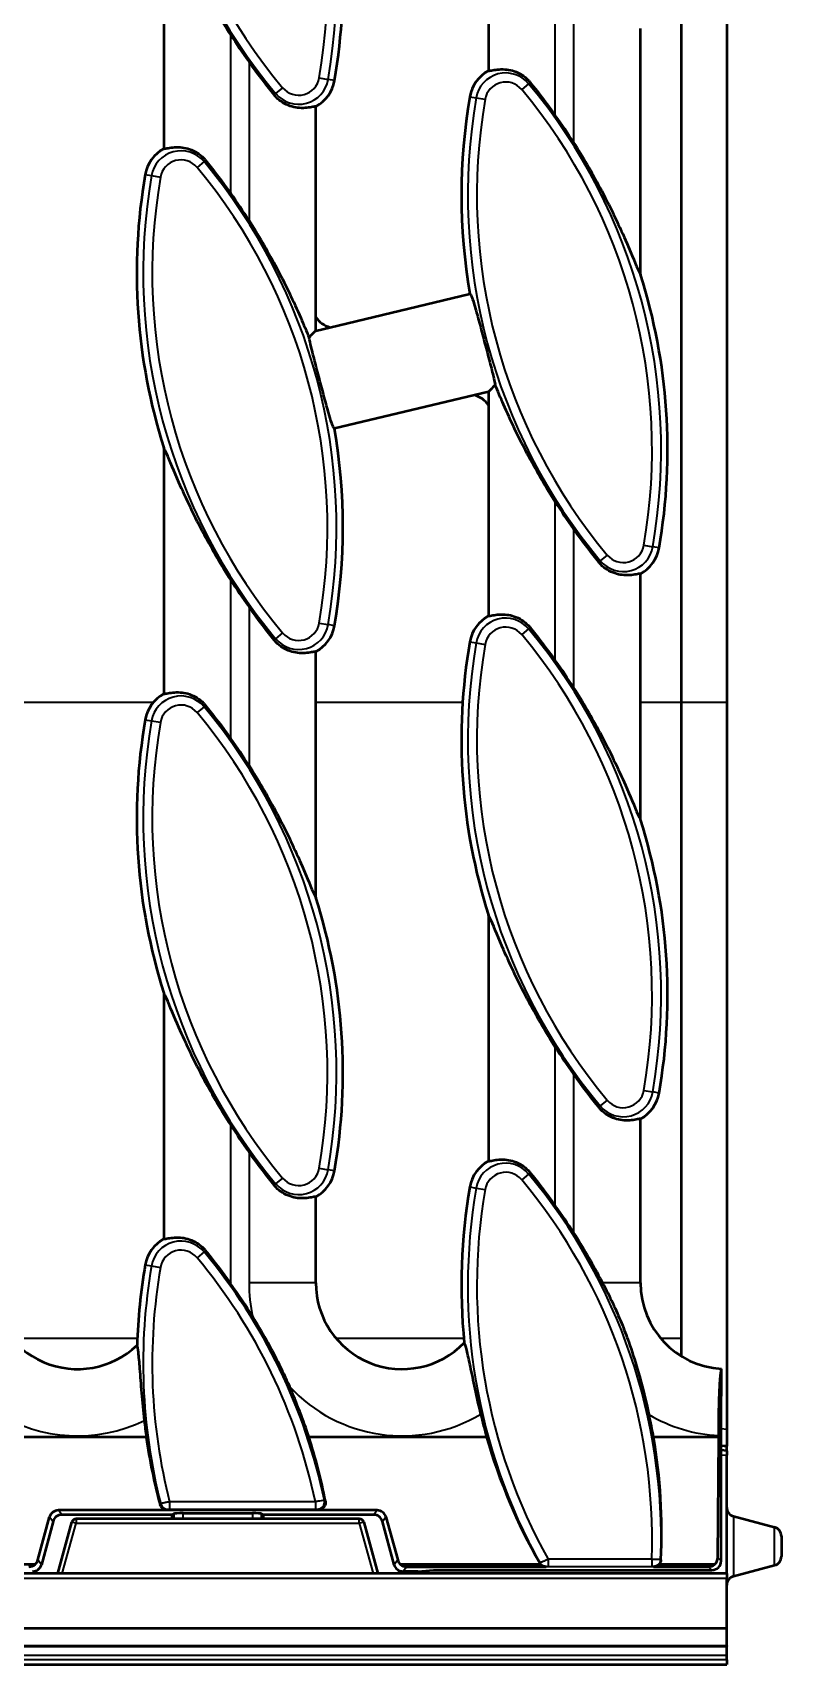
# Model space of a CAD drawing. Header units: millimetres. Extents: x 0 to 4362, y -130 to 2100.
# Drawn here: x 2736.2 to 2818.5, y 656.6 to 836.2 of the extents above; entities that cross this region are included whole.
import ezdxf

# ---------------------------------------------------------------- set-up
doc = ezdxf.new("R2010")
doc.units = ezdxf.units.MM
doc.header["$LTSCALE"] = 5
doc.layers.add('Sichtbar (ISO)', color=7, linetype='Continuous', lineweight=50)
doc.layers.add('Sichtbar schmal (ISO)', color=7, linetype='Continuous', lineweight=35)

msp = doc.modelspace()

# ---------------------------------------------------------------- linework, layer by layer
at = {"layer": 'Sichtbar (ISO)'}
for p, q in [((2807.521, 762.473), (2807.521, 914.757)), ((2812.521, 914.757), (2812.521, 762.473)), ((2786.307, 859.072), (2786.307, 832.005)), ((2750.593, 846.629), (2750.593, 823.433)), ((2803.021, 809.587), (2803.021, 836.654)), ((2767.307, 804.887), (2767.307, 828.083)), ((2768.845, 803.766), (2784.256, 807.464)), ((2767.307, 803.396), (2767.307, 804.887)), ((2767.307, 803.396), (2768.845, 803.766)), ((2784.769, 796.322), (2769.358, 792.623)), ((2786.307, 796.691), (2784.769, 796.322)), ((2786.307, 796.691), (2786.307, 795.2)), ((2786.307, 795.2), (2786.307, 772.005)), ((2750.593, 790.501), (2750.593, 763.433)), ((2803.021, 749.587), (2803.021, 776.654)), ((2767.307, 741.015), (2767.307, 768.083)), ((2807.521, 692.483), (2807.521, 762.473)), ((2812.521, 762.473), (2812.521, 682.476)), ((2786.307, 739.072), (2786.307, 712.005)), ((2750.593, 730.501), (2750.593, 703.433)), ((2803.021, 698.615), (2803.021, 716.654)), ((2767.307, 698.615), (2767.307, 708.083)), ((2807.521, 690.537), (2807.521, 692.483)), ((2811.941, 686.615), (2811.941, 689.133)), ((2811.888, 685.615), (2811.941, 686.615)), ((2811.888, 667.997), (2811.888, 685.615)), ((2812.521, 682.476), (2812.521, 680.644)), ((2748.66, 681.615), (2727.282, 681.615)), ((2786.101, 681.615), (2766.56, 681.615)), ((2811.626, 681.615), (2804.464, 681.615)), ((2811.527, 668.358), (2811.626, 681.615)), ((2811.626, 681.615), (2811.626, 681.79)), ((2811.888, 680.696), (2812.521, 680.644)), ((2812.521, 680.615), (2811.888, 680.671)), ((2812.521, 680.134), (2811.888, 680.189)), ((2812.521, 680.644), (2812.521, 680.615)), ((2812.521, 680.134), (2812.521, 680.615)), ((2812.521, 680.134), (2812.521, 679.632)), ((2812.521, 666.615), (2812.521, 679.632)), ((2774.046, 673.571), (2738.997, 673.571)), ((2767.57, 673.615), (2750.952, 673.615)), ((2736.722, 668.102), (2738.028, 672.836)), ((2738.4, 672.351), (2737.122, 667.581)), ((2738.913, 666.615), (2740.466, 672.248)), ((2751.521, 673.091), (2739.364, 673.091)), ((2772.094, 672.615), (2740.948, 672.615)), ((2751.521, 673.091), (2751.704, 673.2)), ((2751.521, 672.615), (2751.521, 673.091)), ((2752.7, 673.248), (2760.343, 673.248)), ((2761.339, 673.2), (2761.521, 673.091)), ((2773.678, 673.091), (2761.521, 673.091)), ((2761.521, 673.091), (2761.521, 672.615)), ((2772.576, 672.248), (2774.13, 666.615)), ((2775.921, 667.581), (2774.643, 672.351)), ((2775.015, 672.836), (2776.32, 668.102)), ((2813.263, 672.917), (2817.78, 671.706)), ((2818.521, 670.74), (2818.521, 668.49)), ((2736.416, 667.615), (2731.828, 667.615)), ((2739.258, 666.615), (2734.371, 666.615)), ((2773.624, 666.615), (2739.419, 666.615)), ((2812.521, 666.615), (2773.784, 666.615)), ((2792.06, 667.615), (2776.627, 667.615)), ((2778.521, 666.841), (2776.885, 666.841)), ((2777.288, 667.365), (2792.641, 667.365)), ((2778.521, 666.841), (2780.253, 666.998)), ((2780.253, 666.998), (2810.89, 666.998)), ((2804.469, 667.365), (2810.523, 667.365)), ((2811.184, 667.615), (2805.051, 667.615)), ((2812.521, 666.615), (2812.521, 666.115)), ((2813.263, 666.314), (2817.78, 667.524)), ((2812.521, 660.615), (2812.521, 666.115)), ((2312.521, 660.615), (2812.521, 660.615)), ((2812.521, 658.641), (2812.521, 660.615)), ((2312.521, 658.615), (2812.521, 658.615)), ((2812.521, 658.641), (2812.521, 658.615)), ((2812.521, 657.615), (2812.521, 658.615)), ((2812.521, 657.115), (2812.521, 657.615)), ((2312.521, 656.615), (2812.521, 656.615)), ((2812.521, 657.115), (2812.521, 656.615))]:
    msp.add_line(p, q, dxfattribs=at)
for centre, radius, start, end in [((2706.724, 841.764), 63.568, 350.18516, 17.6286), ((2811.176, 869.752), 63.043, 212.39092, 215.6676), ((2788.194, 828.478), 4, 118.14254, 170.18516), ((2765.42, 831.61), 4, 298.14254, 350.18516), ((2846.89, 818.323), 63.568, 170.18516, 189.83578), ((2742.438, 790.336), 63.043, 32.39092, 35.6676), ((2752.479, 819.906), 4, 118.14254, 170.18516), ((2811.176, 809.752), 63.568, 170.18516, 197.6286), ((2706.724, 781.764), 63.043, 32.39092, 35.6676), ((2742.438, 790.336), 63.568, 350.18516, 17.6286), ((2706.724, 781.764), 63.568, 350.18516, 9.83578), ((2846.89, 818.323), 63.043, 212.39092, 215.6676), ((2801.135, 780.181), 4, 298.14254, 350.18516), ((2811.176, 809.752), 63.043, 212.39092, 215.6676), ((2765.42, 771.61), 4, 298.14254, 350.18516), ((2788.194, 768.478), 4, 118.14254, 170.18516), ((2846.89, 758.323), 63.568, 170.18516, 197.6286), ((2742.438, 730.336), 63.043, 32.39092, 35.6676), ((2752.479, 759.906), 4, 118.14254, 170.18516), ((2811.176, 749.752), 63.568, 170.18516, 197.6286), ((2706.724, 721.764), 63.043, 32.39092, 35.6676), ((2742.438, 730.336), 63.568, 350.18516, 17.6286), ((2706.724, 721.764), 63.568, 350.18516, 17.6286), ((2846.89, 758.323), 63.043, 212.39092, 215.6676), ((2801.135, 720.181), 4, 298.14254, 350.18516), ((2811.176, 749.752), 63.043, 212.39092, 215.6676), ((2788.194, 708.478), 4, 118.14254, 170.18516), ((2765.42, 711.61), 4, 298.14254, 350.18516), ((2846.89, 698.323), 63.568, 170.18516, 185.69885), ((2742.438, 670.336), 63.043, 32.39092, 35.6676), ((2752.479, 699.906), 4, 118.14254, 170.18516), ((2811.176, 689.752), 63.568, 170.18516, 178.21677), ((2741.093, 698.615), 9.5, 180, 313.55183), ((2706.724, 661.764), 63.043, 31.66369, 35.66799), ((2776.807, 698.615), 9.5, 180, 315.95893), ((2812.521, 698.615), 9.5, 180, 266.49531), ((2706.724, 661.764), 63.043, 18.35353, 23.80887), ((2811.176, 689.752), 63.043, 185.73078, 187.41562), ((2846.89, 698.323), 63.043, 192.98501, 195.36855), ((2742.438, 670.336), 63.043, 10.30676, 12.61502), ((2813.521, 673.882), 1, 180, 255), ((2740.948, 672.115), 0.5, 90, 164.57723), ((2772.094, 672.115), 0.5, 15.42277, 90), ((2817.521, 670.74), 1, 0, 75), ((2817.521, 668.49), 1, 285, 0), ((2813.521, 665.348), 1, 105, 180)]:
    msp.add_arc(centre, radius, start, end, dxfattribs=at)
for centre, major_axis, ratio, start_param, end_param in [((2769.759, 806.633), (-1.864, -2.364), 0.9964365, 5.9978889, 6.643578), ((2783.855, 793.454), (1.864, 2.364), 0.9964365, 5.9978889, 6.643578), ((2811.176, 690.541), (0, -63.155), 0.9999219, 4.8542001, 4.9739857), ((2706.724, 662.549), (0, 62.805), 0.9999219, 4.9048527, 5.0208322), ((2846.89, 699.114), (0, -63.262), 0.9999219, 4.9926527, 5.2306816), ((2742.438, 671.122), (0, 62.912), 0.9999219, 4.6648274, 4.8799651), ((2738.993, 672.577), (-0.972, -0.239), 0.9922466, 4.469994, 5.7768886), ((2774.05, 672.577), (-0.972, 0.239), 0.9922466, 3.6478893, 4.9547839), ((2739.367, 672.09), (-0.61, 0.795), 0.9978252, 5.629738, 6.9366326), ((2752.7, 673.196), (1, 0), 0.0524078, 1.5707963, 3.0543262), ((2760.343, 673.196), (1, 0), 0.0524078, 0.0872665, 1.5707963), ((2773.676, 672.09), (0.61, 0.795), 0.9978252, 5.629738, 6.9366326), ((2735.757, 668.361), (-0.972, -0.239), 0.9922466, 2.0506175, 2.635296), ((2777.285, 668.361), (-0.972, 0.239), 0.9922466, 0.5062967, 1.0909752), ((2810.526, 668.361), (-0.963, -0.277), 0.9912206, 2.0101228, 2.855964), ((2735.753, 668.366), (0.61, -0.795), 0.9978252, 5.629738, 6.3519541), ((2736.155, 667.842), (0.61, -0.795), 0.9978252, 5.629738, 6.9366326), ((2776.888, 667.842), (-0.61, -0.795), 0.9978252, 5.629738, 6.9366326), ((2777.29, 668.366), (-0.61, -0.795), 0.9978252, 6.2144165, 6.9366326), ((2810.52, 668.366), (0.709, -0.709), 0.9972647, 5.4991567, 6.2213728), ((2810.887, 668), (0.709, -0.709), 0.9972647, 5.4991567, 7.0672139)]:
    msp.add_ellipse(centre, major_axis=major_axis, ratio=ratio, start_param=start_param, end_param=end_param, dxfattribs=at)
for points, knots in [([(2757.941, 835.98), (2756.952, 837.54), (2755.962, 839.227), (2753.982, 842.923), (2753.027, 844.936), (2751.936, 847.421), (2751.604, 848.206), (2751.314, 848.893)], [5.0571531, 5.0571531, 5.0571531, 5.0571531, 5.5983494, 5.5983494, 6.239433, 6.239433, 6.4973987, 6.4973987, 6.4973987, 6.4973987]), ([(2762.716, 829.355), (2761.95, 830.316), (2761.183, 831.316), (2760.31, 832.505), (2760.135, 832.747), (2759.959, 832.992)], [1.09829535, 1.09829535, 1.09829535, 1.09829535, 1.45268918, 1.45268918, 1.54121651, 1.54121651, 1.54121651, 1.54121651]), ([(2786.307, 832.005), (2786.412, 832.01), (2786.573, 832.043), (2787.162, 832.147), (2787.708, 832.223), (2788.574, 832.113), (2788.854, 832.056), (2789.427, 831.861), (2789.721, 831.722), (2790.212, 831.408), (2790.453, 831.217), (2790.75, 830.91), (2790.826, 830.822), (2790.898, 830.732)], [2.82851537, 2.82851537, 2.82851537, 2.82851537, 2.9796104, 2.9796104, 3.24690309, 3.24690309, 3.34987153, 3.34987153, 3.45283997, 3.45283997, 3.54324006, 3.54324006, 3.57659228, 3.57659228, 3.57659228, 3.57659228]), ([(2790.898, 830.732), (2791.664, 829.772), (2792.431, 828.772), (2793.304, 827.582), (2793.479, 827.34), (2793.656, 827.095)], [1.09829535, 1.09829535, 1.09829535, 1.09829535, 1.45268918, 1.45268918, 1.54121651, 1.54121651, 1.54121651, 1.54121651]), ([(2767.307, 828.083), (2767.202, 828.078), (2767.041, 828.045), (2766.452, 827.941), (2765.906, 827.865), (2765.04, 827.974), (2764.76, 828.031), (2764.187, 828.227), (2763.894, 828.366), (2763.402, 828.679), (2763.161, 828.87), (2762.865, 829.178), (2762.788, 829.265), (2762.716, 829.355)], [2.82851537, 2.82851537, 2.82851537, 2.82851537, 2.9796104, 2.9796104, 3.24690309, 3.24690309, 3.34987153, 3.34987153, 3.45283997, 3.45283997, 3.54324006, 3.54324006, 3.57659228, 3.57659228, 3.57659228, 3.57659228]), ([(2750.593, 823.433), (2750.697, 823.438), (2750.858, 823.471), (2751.448, 823.575), (2751.994, 823.651), (2752.86, 823.542), (2753.139, 823.485), (2753.713, 823.289), (2754.006, 823.15), (2754.497, 822.837), (2754.739, 822.646), (2755.035, 822.338), (2755.112, 822.251), (2755.184, 822.161)], [2.82851537, 2.82851537, 2.82851537, 2.82851537, 2.9796104, 2.9796104, 3.24690309, 3.24690309, 3.34987153, 3.34987153, 3.45283997, 3.45283997, 3.54324006, 3.54324006, 3.57659228, 3.57659228, 3.57659228, 3.57659228]), ([(2795.673, 824.107), (2796.662, 822.547), (2797.652, 820.86), (2799.632, 817.165), (2800.587, 815.151), (2801.854, 812.265), (2802.385, 810.968), (2802.833, 809.961), (2802.922, 809.768), (2803.004, 809.618), (2803.013, 809.602), (2803.021, 809.587)], [5.0571531, 5.0571531, 5.0571531, 5.0571531, 5.5983494, 5.5983494, 6.239433, 6.239433, 6.6427143, 6.6427143, 6.7428645, 6.7428645, 6.7559465, 6.7559465, 6.7559465, 6.7559465]), ([(2755.184, 822.161), (2755.95, 821.2), (2756.717, 820.2), (2757.589, 819.011), (2757.765, 818.769), (2757.941, 818.523)], [1.09829535, 1.09829535, 1.09829535, 1.09829535, 1.45268918, 1.45268918, 1.54121651, 1.54121651, 1.54121651, 1.54121651]), ([(2759.959, 815.536), (2760.948, 813.976), (2761.938, 812.288), (2763.918, 808.593), (2764.873, 806.58), (2765.964, 804.095), (2766.296, 803.31), (2766.586, 802.623)], [5.0571531, 5.0571531, 5.0571531, 5.0571531, 5.5983494, 5.5983494, 6.239433, 6.239433, 6.4973987, 6.4973987, 6.4973987, 6.4973987]), ([(2784.256, 807.464), (2784.311, 807.426), (2784.382, 807.304), (2784.572, 806.836), (2784.702, 806.431), (2784.975, 805.495), (2785.137, 804.901), (2785.485, 803.597), (2785.671, 802.889), (2786.022, 801.56), (2786.21, 800.85), (2786.551, 799.542), (2786.704, 798.944), (2786.908, 798.081), (2786.983, 797.732), (2787.028, 797.464)], [1.7192522, 1.7192522, 1.7192522, 1.7192522, 1.8793137, 1.8793137, 2.0858771, 2.0858771, 2.2920372, 2.2920372, 2.4981973, 2.4981973, 2.7044361, 2.7044361, 2.910675, 2.910675, 3.0785664, 3.0785664, 3.0785664, 3.0785664]), ([(2766.586, 802.623), (2766.637, 802.686), (2766.686, 802.746), (2766.892, 802.991), (2767.031, 803.146), (2767.207, 803.317), (2767.262, 803.365), (2767.307, 803.396)], [2.43795424, 2.43795424, 2.43795424, 2.43795424, 2.47356168, 2.47356168, 2.59214538, 2.59214538, 2.65998112, 2.65998112, 2.65998112, 2.65998112]), ([(2769.358, 792.623), (2769.303, 792.661), (2769.233, 792.783), (2769.042, 793.252), (2768.913, 793.656), (2768.64, 794.592), (2768.478, 795.187), (2768.13, 796.49), (2767.943, 797.199), (2767.592, 798.528), (2767.405, 799.237), (2767.063, 800.545), (2766.91, 801.143), (2766.706, 802.006), (2766.631, 802.355), (2766.586, 802.623)], [0.0465019, 0.0465019, 0.0465019, 0.0465019, 0.2065634, 0.2065634, 0.4131269, 0.4131269, 0.619287, 0.619287, 0.825447, 0.825447, 1.0316859, 1.0316859, 1.2379247, 1.2379247, 1.4058161, 1.4058161, 1.4058161, 1.4058161]), ([(2787.028, 797.464), (2787.004, 797.434), (2786.98, 797.405), (2786.725, 797.095), (2786.51, 796.857), (2786.345, 796.719), (2786.325, 796.704), (2786.307, 796.691)], [0.7002353, 0.7002353, 0.7002353, 0.7002353, 0.71793965, 0.71793965, 0.89397869, 0.89397869, 0.92025014, 0.92025014, 0.92025014, 0.92025014]), ([(2793.656, 784.551), (2792.666, 786.111), (2791.676, 787.799), (2789.696, 791.494), (2788.741, 793.508), (2787.65, 795.992), (2787.318, 796.777), (2787.028, 797.464)], [5.0571531, 5.0571531, 5.0571531, 5.0571531, 5.5983494, 5.5983494, 6.239433, 6.239433, 6.4973987, 6.4973987, 6.4973987, 6.4973987]), ([(2757.941, 775.98), (2756.952, 777.54), (2755.962, 779.227), (2753.982, 782.923), (2753.027, 784.936), (2751.76, 787.822), (2751.229, 789.12), (2750.781, 790.127), (2750.692, 790.32), (2750.611, 790.469), (2750.602, 790.485), (2750.593, 790.501)], [5.0571531, 5.0571531, 5.0571531, 5.0571531, 5.5983494, 5.5983494, 6.239433, 6.239433, 6.6427143, 6.6427143, 6.7428645, 6.7428645, 6.7559465, 6.7559465, 6.7559465, 6.7559465]), ([(2798.43, 777.927), (2797.664, 778.887), (2796.897, 779.887), (2796.025, 781.076), (2795.849, 781.318), (2795.673, 781.564)], [1.09829535, 1.09829535, 1.09829535, 1.09829535, 1.45268918, 1.45268918, 1.54121651, 1.54121651, 1.54121651, 1.54121651]), ([(2803.021, 776.654), (2802.917, 776.649), (2802.756, 776.616), (2802.166, 776.512), (2801.62, 776.436), (2800.754, 776.545), (2800.475, 776.603), (2799.901, 776.798), (2799.608, 776.937), (2799.117, 777.25), (2798.875, 777.441), (2798.579, 777.749), (2798.502, 777.836), (2798.43, 777.927)], [2.82851537, 2.82851537, 2.82851537, 2.82851537, 2.9796104, 2.9796104, 3.24690309, 3.24690309, 3.34987153, 3.34987153, 3.45283997, 3.45283997, 3.54324006, 3.54324006, 3.57659228, 3.57659228, 3.57659228, 3.57659228]), ([(2762.716, 769.355), (2761.95, 770.316), (2761.183, 771.316), (2760.31, 772.505), (2760.135, 772.747), (2759.959, 772.992)], [1.09829535, 1.09829535, 1.09829535, 1.09829535, 1.45268918, 1.45268918, 1.54121651, 1.54121651, 1.54121651, 1.54121651]), ([(2786.307, 772.005), (2786.412, 772.01), (2786.573, 772.043), (2787.162, 772.147), (2787.708, 772.223), (2788.574, 772.113), (2788.854, 772.056), (2789.427, 771.861), (2789.721, 771.722), (2790.212, 771.408), (2790.453, 771.217), (2790.75, 770.91), (2790.826, 770.822), (2790.898, 770.732)], [2.82851537, 2.82851537, 2.82851537, 2.82851537, 2.9796104, 2.9796104, 3.24690309, 3.24690309, 3.34987153, 3.34987153, 3.45283997, 3.45283997, 3.54324006, 3.54324006, 3.57659228, 3.57659228, 3.57659228, 3.57659228]), ([(2790.898, 770.732), (2791.664, 769.772), (2792.431, 768.772), (2793.304, 767.582), (2793.479, 767.34), (2793.656, 767.095)], [1.09829535, 1.09829535, 1.09829535, 1.09829535, 1.45268918, 1.45268918, 1.54121651, 1.54121651, 1.54121651, 1.54121651]), ([(2767.307, 768.083), (2767.202, 768.078), (2767.041, 768.045), (2766.452, 767.941), (2765.906, 767.865), (2765.04, 767.974), (2764.76, 768.031), (2764.187, 768.227), (2763.894, 768.366), (2763.402, 768.679), (2763.161, 768.87), (2762.865, 769.178), (2762.788, 769.265), (2762.716, 769.355)], [2.82851537, 2.82851537, 2.82851537, 2.82851537, 2.9796104, 2.9796104, 3.24690309, 3.24690309, 3.34987153, 3.34987153, 3.45283997, 3.45283997, 3.54324006, 3.54324006, 3.57659228, 3.57659228, 3.57659228, 3.57659228]), ([(2750.593, 763.433), (2750.697, 763.438), (2750.858, 763.471), (2751.448, 763.575), (2751.994, 763.651), (2752.86, 763.542), (2753.139, 763.485), (2753.713, 763.289), (2754.006, 763.15), (2754.497, 762.837), (2754.739, 762.646), (2755.035, 762.338), (2755.112, 762.251), (2755.184, 762.161)], [2.82851537, 2.82851537, 2.82851537, 2.82851537, 2.9796104, 2.9796104, 3.24690309, 3.24690309, 3.34987153, 3.34987153, 3.45283997, 3.45283997, 3.54324006, 3.54324006, 3.57659228, 3.57659228, 3.57659228, 3.57659228]), ([(2795.673, 764.107), (2796.662, 762.547), (2797.652, 760.86), (2799.632, 757.165), (2800.587, 755.151), (2801.854, 752.265), (2802.385, 750.968), (2802.833, 749.961), (2802.922, 749.768), (2803.004, 749.618), (2803.013, 749.602), (2803.021, 749.587)], [5.0571531, 5.0571531, 5.0571531, 5.0571531, 5.5983494, 5.5983494, 6.239433, 6.239433, 6.6427143, 6.6427143, 6.7428645, 6.7428645, 6.7559465, 6.7559465, 6.7559465, 6.7559465]), ([(2755.184, 762.161), (2755.95, 761.2), (2756.717, 760.2), (2757.589, 759.011), (2757.765, 758.769), (2757.941, 758.523)], [1.09829535, 1.09829535, 1.09829535, 1.09829535, 1.45268918, 1.45268918, 1.54121651, 1.54121651, 1.54121651, 1.54121651]), ([(2759.959, 755.536), (2760.948, 753.976), (2761.938, 752.288), (2763.918, 748.593), (2764.873, 746.58), (2766.14, 743.693), (2766.671, 742.396), (2767.118, 741.389), (2767.208, 741.196), (2767.289, 741.047), (2767.298, 741.031), (2767.307, 741.015)], [5.0571531, 5.0571531, 5.0571531, 5.0571531, 5.5983494, 5.5983494, 6.239433, 6.239433, 6.6427143, 6.6427143, 6.7428645, 6.7428645, 6.7559465, 6.7559465, 6.7559465, 6.7559465]), ([(2793.656, 724.551), (2792.666, 726.111), (2791.676, 727.799), (2789.696, 731.494), (2788.741, 733.508), (2787.474, 736.394), (2786.943, 737.691), (2786.496, 738.698), (2786.406, 738.891), (2786.325, 739.041), (2786.316, 739.057), (2786.307, 739.072)], [5.0571531, 5.0571531, 5.0571531, 5.0571531, 5.5983494, 5.5983494, 6.239433, 6.239433, 6.6427143, 6.6427143, 6.7428645, 6.7428645, 6.7559465, 6.7559465, 6.7559465, 6.7559465]), ([(2757.941, 715.98), (2756.952, 717.54), (2755.962, 719.227), (2753.982, 722.923), (2753.027, 724.936), (2751.76, 727.822), (2751.229, 729.12), (2750.781, 730.127), (2750.692, 730.32), (2750.611, 730.469), (2750.602, 730.485), (2750.593, 730.501)], [5.0571531, 5.0571531, 5.0571531, 5.0571531, 5.5983494, 5.5983494, 6.239433, 6.239433, 6.6427143, 6.6427143, 6.7428645, 6.7428645, 6.7559465, 6.7559465, 6.7559465, 6.7559465]), ([(2798.43, 717.927), (2797.664, 718.887), (2796.897, 719.887), (2796.025, 721.076), (2795.849, 721.318), (2795.673, 721.564)], [1.09829535, 1.09829535, 1.09829535, 1.09829535, 1.45268918, 1.45268918, 1.54121651, 1.54121651, 1.54121651, 1.54121651]), ([(2803.021, 716.654), (2802.917, 716.649), (2802.756, 716.616), (2802.166, 716.512), (2801.62, 716.436), (2800.754, 716.545), (2800.475, 716.603), (2799.901, 716.798), (2799.608, 716.937), (2799.117, 717.25), (2798.875, 717.441), (2798.579, 717.749), (2798.502, 717.836), (2798.43, 717.927)], [2.82851537, 2.82851537, 2.82851537, 2.82851537, 2.9796104, 2.9796104, 3.24690309, 3.24690309, 3.34987153, 3.34987153, 3.45283997, 3.45283997, 3.54324006, 3.54324006, 3.57659228, 3.57659228, 3.57659228, 3.57659228]), ([(2762.716, 709.355), (2761.95, 710.316), (2761.183, 711.316), (2760.31, 712.505), (2760.135, 712.747), (2759.959, 712.992)], [1.09829535, 1.09829535, 1.09829535, 1.09829535, 1.45268918, 1.45268918, 1.54121651, 1.54121651, 1.54121651, 1.54121651]), ([(2786.307, 712.005), (2786.412, 712.01), (2786.573, 712.043), (2787.162, 712.147), (2787.708, 712.223), (2788.574, 712.113), (2788.854, 712.056), (2789.427, 711.861), (2789.721, 711.722), (2790.212, 711.408), (2790.453, 711.217), (2790.75, 710.91), (2790.826, 710.822), (2790.898, 710.732)], [2.82851537, 2.82851537, 2.82851537, 2.82851537, 2.9796104, 2.9796104, 3.24690309, 3.24690309, 3.34987153, 3.34987153, 3.45283997, 3.45283997, 3.54324006, 3.54324006, 3.57659228, 3.57659228, 3.57659228, 3.57659228]), ([(2790.898, 710.732), (2791.664, 709.772), (2792.431, 708.772), (2793.304, 707.582), (2793.479, 707.34), (2793.656, 707.095)], [1.09829535, 1.09829535, 1.09829535, 1.09829535, 1.45268918, 1.45268918, 1.54121651, 1.54121651, 1.54121651, 1.54121651]), ([(2767.307, 708.083), (2767.202, 708.078), (2767.041, 708.045), (2766.452, 707.941), (2765.906, 707.865), (2765.04, 707.974), (2764.76, 708.031), (2764.187, 708.227), (2763.894, 708.366), (2763.402, 708.679), (2763.161, 708.87), (2762.865, 709.178), (2762.788, 709.265), (2762.716, 709.355)], [2.82851537, 2.82851537, 2.82851537, 2.82851537, 2.9796104, 2.9796104, 3.24690309, 3.24690309, 3.34987153, 3.34987153, 3.45283997, 3.45283997, 3.54324006, 3.54324006, 3.57659228, 3.57659228, 3.57659228, 3.57659228]), ([(2795.673, 704.107), (2796.662, 702.547), (2797.652, 700.86), (2798.657, 698.984), (2798.755, 698.799), (2798.852, 698.615)], [5.05715306, 5.05715306, 5.05715306, 5.05715306, 5.59834942, 5.59834942, 5.65736038, 5.65736038, 5.65736038, 5.65736038]), ([(2750.593, 703.433), (2750.697, 703.438), (2750.858, 703.471), (2751.448, 703.575), (2751.994, 703.651), (2752.86, 703.542), (2753.139, 703.485), (2753.713, 703.289), (2754.006, 703.15), (2754.497, 702.837), (2754.739, 702.646), (2755.035, 702.338), (2755.112, 702.251), (2755.184, 702.161)], [2.82851537, 2.82851537, 2.82851537, 2.82851537, 2.9796104, 2.9796104, 3.24690309, 3.24690309, 3.34987153, 3.34987153, 3.45283997, 3.45283997, 3.54324006, 3.54324006, 3.57659228, 3.57659228, 3.57659228, 3.57659228]), ([(2755.184, 702.161), (2755.277, 702.044), (2755.369, 701.928), (2756.258, 700.804), (2757.074, 699.728), (2757.875, 698.615)], [3.88143532, 3.88143532, 3.88143532, 3.88143532, 3.9265985, 3.9265985, 4.32114627, 4.32114627, 4.32114627, 4.32114627]), ([(2798.852, 698.615), (2799.245, 697.868), (2799.618, 697.122), (2800.312, 695.647), (2800.623, 694.943), (2801.218, 693.492), (2801.478, 692.807), (2802.085, 691.09), (2802.403, 690.085), (2803.292, 687.021), (2803.638, 685.539), (2803.96, 684.104)], [-1.1602232, -1.1602232, -1.1602232, -1.1602232, -0.9844559, -0.9844559, -0.8195174, -0.8195174, -0.6621821, -0.6621821, -0.4412502, -0.4412502, 0, 0, 0, 0]), ([(2760.383, 694.858), (2760.882, 694.048), (2761.367, 693.224), (2762.293, 691.56), (2762.707, 690.774), (2763.58, 689.025), (2764.002, 688.122), (2764.402, 687.214)], [-0.84283249, -0.84283249, -0.84283249, -0.84283249, -0.55864885, -0.55864885, -0.29769365, -0.29769365, 0, 0, 0, 0]), ([(2748.448, 683.457), (2748.344, 684.485), (2748.252, 685.506), (2748.09, 687.435), (2748.021, 688.341), (2747.9, 689.842), (2747.846, 690.473), (2747.743, 691.315), (2747.694, 691.59), (2747.638, 691.73)], [-1.0989319, -1.0989319, -1.0989319, -1.0989319, -0.7903241, -0.7903241, -0.4837906, -0.4837906, -0.2109114, -0.2109114, 0, 0, 0, 0]), ([(2785.459, 684.158), (2785.241, 685.101), (2785.033, 686.041), (2784.649, 687.822), (2784.474, 688.661), (2784.164, 690.111), (2784.026, 690.738), (2783.804, 691.595), (2783.715, 691.875), (2783.636, 692.011)], [-1.0821006, -1.0821006, -1.0821006, -1.0821006, -0.7923876, -0.7923876, -0.5039885, -0.5039885, -0.2268958, -0.2268958, 0, 0, 0, 0]), ([(2811.626, 681.79), (2811.626, 682.254), (2811.629, 682.76), (2811.639, 683.751), (2811.647, 684.237), (2811.665, 685.092), (2811.678, 685.542), (2811.707, 686.38), (2811.724, 686.77), (2811.758, 687.423), (2811.779, 687.747), (2811.823, 688.306), (2811.846, 688.541), (2811.891, 688.889), (2811.915, 689.036), (2811.941, 689.133)], [1.11264961, 1.11264961, 1.11264961, 1.11264961, 1.25170032, 1.25170032, 1.39075103, 1.39075103, 1.5295863, 1.5295863, 1.66842157, 1.66842157, 1.80719047, 1.80719047, 1.94595936, 1.94595936, 2.08158526, 2.08158526, 2.08158526, 2.08158526]), ([(2750.952, 673.615), (2750.848, 673.615), (2750.744, 673.635), (2750.55, 673.714), (2750.462, 673.772), (2750.336, 673.894), (2750.292, 673.951), (2750.22, 674.074), (2750.193, 674.139), (2750.174, 674.208)], [0, 0, 0, 0, 0.03136541, 0.03136541, 0.06282742, 0.06282742, 0.08433482, 0.08433482, 0.10582838, 0.10582838, 0.10582838, 0.10582838]), ([(2768.365, 674.562), (2768.384, 674.461), (2768.384, 674.358), (2768.343, 674.156), (2768.302, 674.06), (2768.187, 673.887), (2768.112, 673.812), (2767.958, 673.709), (2767.885, 673.674), (2767.731, 673.627), (2767.65, 673.615), (2767.57, 673.615)], [0, 0, 0, 0, 0.03110565, 0.03110565, 0.06242208, 0.06242208, 0.09397644, 0.09397644, 0.11817038, 0.11817038, 0.14235252, 0.14235252, 0.14235252, 0.14235252]), ([(2805.274, 668.131), (2805.269, 668.027), (2805.244, 667.925), (2805.162, 667.752), (2805.112, 667.679), (2805.051, 667.615)], [0, 0, 0, 0, 0.03145817, 0.03145817, 0.058087723, 0.058087723, 0.058087723, 0.058087723]), ([(2792.641, 667.365), (2792.536, 667.365), (2792.433, 667.386), (2792.253, 667.459), (2792.177, 667.507), (2792.092, 667.582), (2792.076, 667.598), (2792.06, 667.615)], [0, 0, 0, 0, 0.031343996, 0.031343996, 0.058272781, 0.058272781, 0.065221678, 0.065221678, 0.065221678, 0.065221678]), ([(2805.051, 667.615), (2805.04, 667.604), (2805.03, 667.593), (2804.943, 667.512), (2804.855, 667.456), (2804.666, 667.383), (2804.568, 667.365), (2804.469, 667.365)], [0.057754209, 0.057754209, 0.057754209, 0.057754209, 0.062297023, 0.062297023, 0.093447119, 0.093447119, 0.123028694, 0.123028694, 0.123028694, 0.123028694])]:
    msp.add_open_spline(points, degree=3, knots=knots, dxfattribs=at)
for points in [[(2757.875, 698.615), (2757.897, 698.585), (2757.919, 698.554), (2757.941, 698.524)], [(2739.419, 666.615), (2739.366, 666.615), (2739.311, 666.615), (2739.258, 666.615)], [(2773.784, 666.615), (2773.732, 666.615), (2773.676, 666.615), (2773.624, 666.615)], [(2792.06, 667.615), (2792.014, 667.663), (2791.974, 667.716), (2791.941, 667.774)]]:
    msp.add_open_spline(points, degree=3, dxfattribs=at)
at = {"layer": 'Sichtbar schmal (ISO)'}
for p, q in [((2793.656, 827.095), (2793.656, 844.551)), ((2795.673, 841.564), (2795.673, 824.107)), ((2757.941, 818.523), (2757.941, 835.98)), ((2759.959, 832.992), (2759.959, 815.536)), ((2763.657, 830.14), (2762.891, 829.502)), ((2767.683, 831.218), (2768.665, 831.049)), ((2769.362, 830.928), (2768.665, 831.049)), ((2790.723, 830.586), (2789.958, 829.948)), ((2790.898, 830.732), (2790.723, 830.586)), ((2762.716, 829.355), (2762.891, 829.502)), ((2784.252, 829.159), (2784.949, 829.039)), ((2784.949, 829.039), (2785.931, 828.869)), ((2755.008, 822.014), (2754.243, 821.376)), ((2755.184, 822.161), (2755.008, 822.014)), ((2748.538, 820.588), (2749.235, 820.467)), ((2749.235, 820.467), (2750.217, 820.298)), ((2793.656, 767.095), (2793.656, 784.551)), ((2795.673, 781.564), (2795.673, 764.107)), ((2803.397, 779.79), (2804.379, 779.62)), ((2805.076, 779.499), (2804.379, 779.62)), ((2798.43, 777.927), (2798.606, 778.073)), ((2799.371, 778.711), (2798.606, 778.073)), ((2757.941, 758.523), (2757.941, 775.98)), ((2759.959, 772.992), (2759.959, 755.536)), ((2767.683, 771.218), (2768.665, 771.049)), ((2769.362, 770.928), (2768.665, 771.049)), ((2790.723, 770.586), (2789.958, 769.948)), ((2790.898, 770.732), (2790.723, 770.586)), ((2762.716, 769.355), (2762.891, 769.502)), ((2763.657, 770.14), (2762.891, 769.502)), ((2784.252, 769.159), (2784.949, 769.039)), ((2784.949, 769.039), (2785.931, 768.869)), ((2749.412, 762.473), (2733.668, 762.473)), ((2755.008, 762.014), (2754.243, 761.376)), ((2755.184, 762.161), (2755.008, 762.014)), ((2783.457, 762.473), (2767.307, 762.473)), ((2807.521, 762.473), (2803.021, 762.473)), ((2812.521, 762.473), (2807.521, 762.473)), ((2748.538, 760.588), (2749.235, 760.467)), ((2749.235, 760.467), (2750.217, 760.298)), ((2793.656, 707.095), (2793.656, 724.551)), ((2795.673, 721.564), (2795.673, 704.107)), ((2799.371, 718.711), (2798.606, 718.073)), ((2803.397, 719.79), (2804.379, 719.62)), ((2805.076, 719.499), (2804.379, 719.62)), ((2798.43, 717.927), (2798.606, 718.073)), ((2757.941, 698.615), (2757.941, 715.98)), ((2759.959, 712.992), (2759.959, 698.615)), ((2767.683, 711.218), (2768.665, 711.049)), ((2762.716, 709.355), (2762.891, 709.502)), ((2763.657, 710.14), (2762.891, 709.502)), ((2769.362, 710.928), (2768.665, 711.049)), ((2790.723, 710.586), (2789.958, 709.948)), ((2790.898, 710.732), (2790.723, 710.586)), ((2784.252, 709.159), (2784.949, 709.039)), ((2784.949, 709.039), (2785.931, 708.869)), ((2748.538, 700.588), (2749.235, 700.467)), ((2749.235, 700.467), (2750.217, 700.298)), ((2755.008, 702.014), (2754.243, 701.376)), ((2755.184, 702.161), (2755.008, 702.014)), ((2757.941, 698.615), (2757.875, 698.615)), ((2767.307, 698.615), (2759.959, 698.615)), ((2803.021, 698.615), (2798.852, 698.615)), ((2747.666, 692.483), (2733.837, 692.483)), ((2783.591, 692.483), (2769.551, 692.483)), ((2807.521, 692.483), (2805.266, 692.483)), ((2812.521, 682.476), (2811.888, 682.531)), ((2811.888, 679.687), (2812.521, 679.632)), ((2739.364, 673.091), (2738.997, 673.571)), ((2751.218, 674.511), (2751.218, 673.714)), ((2767.261, 674.511), (2751.218, 674.511)), ((2751.218, 673.714), (2767.261, 673.714)), ((2767.261, 674.511), (2767.261, 673.714)), ((2774.046, 673.571), (2773.678, 673.091)), ((2738.028, 672.836), (2738.4, 672.351)), ((2739.419, 666.615), (2740.948, 672.159)), ((2740.948, 672.615), (2740.948, 672.159)), ((2740.948, 672.159), (2772.094, 672.159)), ((2751.704, 673.2), (2751.704, 672.615)), ((2752.7, 672.615), (2752.7, 673.248)), ((2760.343, 673.248), (2760.343, 672.615)), ((2761.339, 672.615), (2761.339, 673.2)), ((2772.094, 672.159), (2772.094, 672.615)), ((2772.094, 672.159), (2773.624, 666.615)), ((2774.643, 672.351), (2775.015, 672.836)), ((2813.263, 672.917), (2813.263, 666.314)), ((2817.78, 667.524), (2817.78, 671.706)), ((2737.122, 667.581), (2736.722, 668.102)), ((2776.32, 668.102), (2775.921, 667.581)), ((2792.868, 668.177), (2792.868, 667.378)), ((2804.265, 668.177), (2792.868, 668.177)), ((2804.265, 668.177), (2804.265, 667.378)), ((2811.888, 667.997), (2811.527, 668.358)), ((2776.885, 666.841), (2777.288, 667.365)), ((2791.949, 667.78), (2791.941, 667.774)), ((2792.641, 667.365), (2792.645, 667.368)), ((2792.868, 667.378), (2804.265, 667.378)), ((2810.523, 667.365), (2810.89, 666.998)), ((2312.521, 666.115), (2812.521, 666.115)), ((2812.521, 658.641), (2312.521, 658.641)), ((2312.521, 657.615), (2812.521, 657.615)), ((2812.521, 657.115), (2312.521, 657.115))]:
    msp.add_line(p, q, dxfattribs=at)
for centre, radius, start, end in [((2706.724, 841.764), 62.861, 350.18516, 39.81484), ((2811.176, 869.752), 62.861, 170.18516, 219.81484), ((2811.176, 869.752), 61.864, 170.18516, 219.81484), ((2706.724, 841.764), 61.864, 350.18516, 39.81484), ((2788.194, 828.478), 3.292, 39.81484, 170.18516), ((2765.42, 831.61), 3.292, 219.81484, 350.18516), ((2765.42, 831.61), 2.296, 219.81484, 350.18516), ((2788.194, 828.478), 2.296, 39.81484, 170.18516), ((2742.438, 790.336), 61.864, 350.18516, 39.81484), ((2742.438, 790.336), 62.861, 350.18516, 39.81484), ((2846.89, 818.323), 62.861, 170.18516, 219.81484), ((2846.89, 818.323), 61.864, 170.18516, 219.81484), ((2752.479, 819.906), 3.292, 39.81484, 170.18516), ((2752.479, 819.906), 2.296, 39.81484, 170.18516), ((2706.724, 781.764), 61.864, 350.18516, 39.81484), ((2706.724, 781.764), 62.861, 350.18516, 39.81484), ((2811.176, 809.752), 62.861, 170.18516, 219.81484), ((2811.176, 809.752), 61.864, 170.18516, 219.81484), ((2801.135, 780.181), 3.292, 219.81484, 350.18516), ((2801.135, 780.181), 2.296, 219.81484, 350.18516), ((2765.42, 771.61), 3.292, 219.81484, 350.18516), ((2765.42, 771.61), 2.296, 219.81484, 350.18516), ((2788.194, 768.478), 3.292, 39.81484, 170.18516), ((2788.194, 768.478), 2.296, 39.81484, 170.18516), ((2742.438, 730.336), 62.861, 350.18516, 39.81484), ((2846.89, 758.323), 62.861, 170.18516, 219.81484), ((2846.89, 758.323), 61.864, 170.18516, 219.81484), ((2742.438, 730.336), 61.864, 350.18516, 39.81484), ((2752.479, 759.906), 3.292, 39.81484, 170.18516), ((2752.479, 759.906), 2.296, 39.81484, 170.18516), ((2706.724, 721.764), 62.861, 350.18516, 39.81484), ((2811.176, 749.752), 62.861, 170.18516, 219.81484), ((2811.176, 749.752), 61.864, 170.18516, 219.81484), ((2706.724, 721.764), 61.864, 350.18516, 39.81484), ((2801.135, 720.181), 3.292, 219.81484, 350.18516), ((2801.135, 720.181), 2.296, 219.81484, 350.18516), ((2765.42, 711.61), 2.296, 219.81484, 350.18516), ((2788.194, 708.478), 3.292, 39.81484, 170.18516), ((2765.42, 711.61), 3.292, 219.81484, 350.18516), ((2788.194, 708.478), 2.296, 39.81484, 170.18516), ((2742.438, 670.336), 61.864, 358.00019, 39.81484), ((2742.438, 670.336), 62.861, 357.99778, 39.81484), ((2846.89, 698.323), 62.861, 170.18516, 209.07082), ((2846.89, 698.323), 61.864, 170.18516, 209.16331), ((2752.479, 699.906), 3.292, 39.81484, 170.18516), ((2811.176, 689.752), 62.861, 170.18516, 194.23093), ((2752.479, 699.906), 2.296, 39.81484, 170.18516), ((2706.724, 661.764), 61.864, 11.8904, 39.81484), ((2706.724, 661.764), 62.861, 11.8366, 39.81484), ((2811.176, 689.752), 61.864, 170.18516, 194.26247), ((2741.093, 698.615), 16.848, 180, 295.88258), ((2741.093, 698.615), 16.848, 359.68953, 0), ((2776.807, 698.615), 16.848, 180, 192.88659), ((2776.807, 698.615), 16.848, 222.58596, 300.89781), ((2812.521, 698.615), 16.848, 239.45897, 266.95436)]:
    msp.add_arc(centre, radius, start, end, dxfattribs=at)
for centre, major_axis, ratio, start_param, end_param in [((2751.017, 674.495), (0.631, -0.491), 0.9939121, 4.0541364, 5.3706415), ((2767.468, 674.495), (0.504, 0.621), 0.9905074, 3.828369, 5.5964089), ((2740.948, 672.115), (-0.482, 0.133), 0.0840398, 4.7355692, 6.2831853), ((2772.094, 672.115), (0.482, 0.133), 0.0840398, 0, 1.5476161), ((2804.464, 668.167), (0.417, 0.683), 0.9949915, 3.6926296, 5.2240968), ((2792.645, 668.167), (-0.475, 0.644), 0.9961313, 1.4425644, 2.5036332)]:
    msp.add_ellipse(centre, major_axis=major_axis, ratio=ratio, start_param=start_param, end_param=end_param, dxfattribs=at)
for points in [[(2750.244, 674.299), (2750.221, 674.268), (2750.198, 674.238), (2750.174, 674.208)], [(2750.952, 673.615), (2750.974, 673.643), (2750.995, 673.67), (2751.017, 673.698)], [(2805.274, 668.131), (2805.27, 668.134), (2805.265, 668.136), (2805.261, 668.139)], [(2804.464, 667.368), (2804.466, 667.367), (2804.468, 667.366), (2804.469, 667.365)]]:
    msp.add_open_spline(points, degree=3, dxfattribs=at)
for points, knots in [([(2751.218, 674.511), (2751.134, 674.494), (2751.049, 674.477), (2750.893, 674.444), (2750.822, 674.43), (2750.711, 674.406), (2750.67, 674.398), (2750.607, 674.384), (2750.584, 674.379), (2750.516, 674.365), (2750.475, 674.355), (2750.379, 674.334), (2750.332, 674.323), (2750.27, 674.307), (2750.251, 674.302), (2750.244, 674.299)], [-0.029825474, -0.029825474, -0.029825474, -0.029825474, -0.024531452, -0.024531452, -0.019759376, -0.019759376, -0.016776829, -0.016776829, -0.014912737, -0.014912737, -0.011184553, -0.011184553, -0.005219458, -0.005219458, 0, 0, 0, 0]), ([(2751.017, 673.698), (2751.018, 673.699), (2751.021, 673.701), (2751.034, 673.704), (2751.043, 673.705), (2751.063, 673.708), (2751.072, 673.708), (2751.086, 673.71), (2751.09, 673.71), (2751.104, 673.711), (2751.112, 673.711), (2751.135, 673.712), (2751.15, 673.713), (2751.183, 673.714), (2751.201, 673.714), (2751.218, 673.714)], [0, 0, 0, 0, 0.005219458, 0.005219458, 0.011184553, 0.011184553, 0.014912737, 0.014912737, 0.016776829, 0.016776829, 0.019759376, 0.019759376, 0.024531452, 0.024531452, 0.029825474, 0.029825474, 0.029825474, 0.029825474]), ([(2768.248, 674.658), (2768.232, 674.659), (2768.169, 674.651), (2767.977, 674.625), (2767.855, 674.606), (2767.631, 674.571), (2767.539, 674.556), (2767.383, 674.531), (2767.322, 674.521), (2767.261, 674.511)], [-0.030082584, -0.030082584, -0.030082584, -0.030082584, -0.019403267, -0.019403267, -0.00977684, -0.00977684, -0.003760323, -0.003760323, 0, 0, 0, 0]), ([(2767.261, 673.714), (2767.274, 673.714), (2767.286, 673.714), (2767.319, 673.713), (2767.338, 673.713), (2767.385, 673.71), (2767.41, 673.709), (2767.451, 673.704), (2767.464, 673.701), (2767.468, 673.698)], [0, 0, 0, 0, 0.003760323, 0.003760323, 0.00977684, 0.00977684, 0.019403267, 0.019403267, 0.030082584, 0.030082584, 0.030082584, 0.030082584]), ([(2767.468, 673.698), (2767.483, 673.685), (2767.499, 673.673), (2767.533, 673.645), (2767.551, 673.63), (2767.57, 673.615)], [0, 0, 0, 0, 0.043112481, 0.043112481, 0.095333926, 0.095333926, 0.095333926, 0.095333926]), ([(2768.365, 674.562), (2768.341, 674.582), (2768.318, 674.601), (2768.279, 674.633), (2768.263, 674.646), (2768.248, 674.658)], [-0.10899377, -0.10899377, -0.10899377, -0.10899377, -0.04311248, -0.04311248, 0, 0, 0, 0]), ([(2792.868, 668.177), (2792.717, 668.113), (2792.563, 668.048), (2792.3, 667.936), (2792.187, 667.888), (2792.05, 667.827), (2792.008, 667.809), (2791.965, 667.788), (2791.954, 667.783), (2791.949, 667.78)], [-0.031510151, -0.031510151, -0.031510151, -0.031510151, -0.020324048, -0.020324048, -0.010240799, -0.010240799, -0.003938769, -0.003938769, 0, 0, 0, 0]), ([(2805.261, 668.139), (2805.245, 668.142), (2805.184, 668.145), (2804.991, 668.153), (2804.869, 668.158), (2804.641, 668.166), (2804.547, 668.168), (2804.389, 668.173), (2804.327, 668.175), (2804.265, 668.177)], [-0.029509725, -0.029509725, -0.029509725, -0.029509725, -0.019033773, -0.019033773, -0.009590661, -0.009590661, -0.003688716, -0.003688716, 0, 0, 0, 0]), ([(2792.645, 667.368), (2792.646, 667.369), (2792.649, 667.37), (2792.659, 667.371), (2792.668, 667.372), (2792.701, 667.375), (2792.729, 667.376), (2792.793, 667.377), (2792.831, 667.378), (2792.868, 667.378)], [0, 0, 0, 0, 0.003938769, 0.003938769, 0.010240799, 0.010240799, 0.020324048, 0.020324048, 0.031510151, 0.031510151, 0.031510151, 0.031510151]), ([(2804.265, 667.378), (2804.277, 667.378), (2804.29, 667.378), (2804.322, 667.377), (2804.34, 667.377), (2804.386, 667.376), (2804.41, 667.375), (2804.449, 667.372), (2804.461, 667.37), (2804.464, 667.368)], [0, 0, 0, 0, 0.003688716, 0.003688716, 0.009590661, 0.009590661, 0.019033773, 0.019033773, 0.029509725, 0.029509725, 0.029509725, 0.029509725])]:
    msp.add_open_spline(points, degree=3, knots=knots, dxfattribs=at)

doc.saveas('drawing.dxf')
